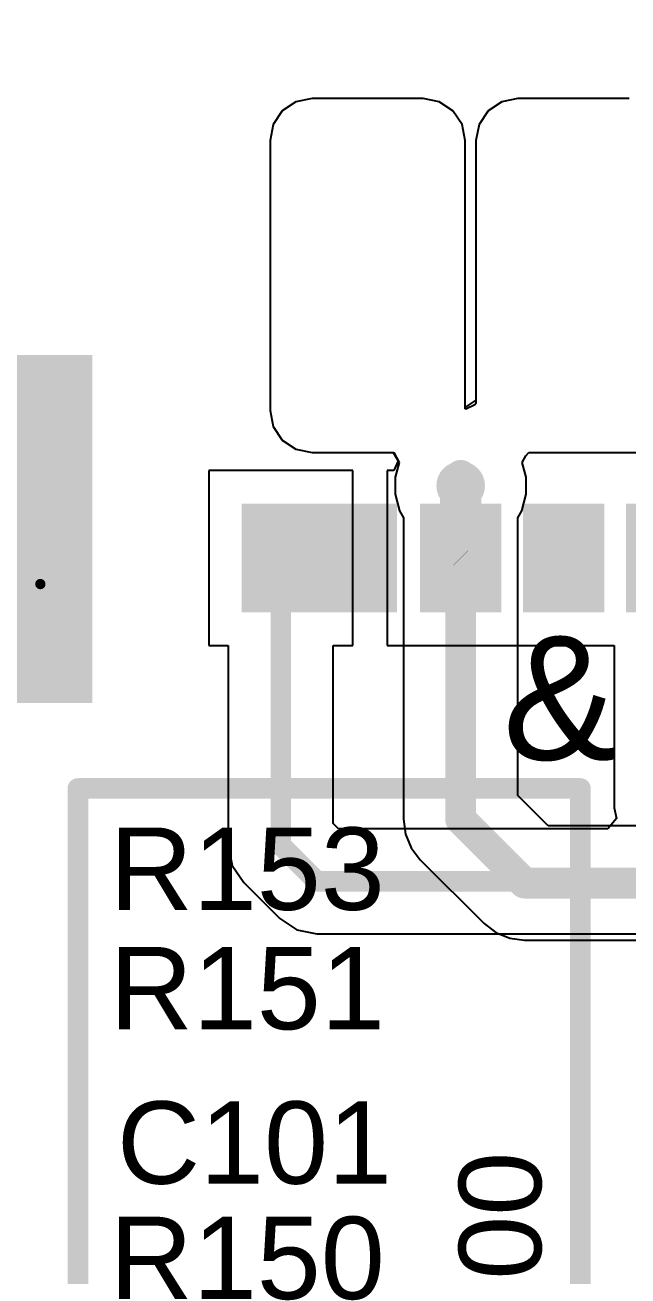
# Model space of a CAD drawing. Header units: millimetres. Extents: x 0 to 214, y 0 to 214.
# Drawn here: x 0.8 to 1.093, y 3.845 to 4.453 of the extents above; entities that cross this region are included whole.
import ezdxf

# ---------------------------------------------------------------- set-up
doc = ezdxf.new("R2010")
doc.units = ezdxf.units.MM
doc.header["$MEASUREMENT"] = 0
for name, color, linetype in [('BottomLayer', 5, 'Continuous'), ('BottomSolder', 6, 'Continuous'), ('PadHoleLayer', 156, 'Continuous'), ('TopLayer', 1, 'Continuous'), ('TopOverlay', 2, 'Continuous'), ('TopPaste', 8, 'Continuous'), ('TopSolder', 216, 'Continuous'), ('ViaHoleLayer', 16, 'Continuous')]:
    doc.layers.add(name, color=color, linetype=linetype)
doc.styles.add('Arial', font='', dxfattribs={"height": 0.2})
doc.styles.get('Arial').set_extended_font_data('Arial')

# ---------------------------------------------------------------- blocks, each defined once
blk = doc.blocks.new('XKNANO_113_161')
at = {"layer": 'BottomSolder'}
for points in [[(-0.20085, -0.21214), (-0.19285, -0.21214), (-0.19285, -0.22014), (-0.20085, -0.22014)], [(0.1338, -0.21214), (0.1418, -0.21214), (0.1418, -0.22014), (0.1338, -0.22014)]]:
    blk.add_hatch(color=6, dxfattribs=at).paths.add_polyline_path(points)
at = {"layer": 'PadHoleLayer'}
h = blk.add_hatch(color=156, dxfattribs=at)
edge = h.paths.add_edge_path()
edge.add_arc((-0.19685, -0.21614), 0.01476, 0, 360)
h = blk.add_hatch(color=156, dxfattribs=at)
edge = h.paths.add_edge_path()
edge.add_arc((0.1378, -0.21614), 0.01476, 0, 360)
at = {"layer": 'TopLayer'}
for points in [[(-0.20591, 0.2878), (-0.17441, 0.2878), (-0.17441, 0.24291), (-0.20591, 0.24291)], [(-0.15591, 0.2878), (-0.12441, 0.2878), (-0.12441, 0.24291), (-0.15591, 0.24291)], [(-0.10591, 0.2878), (-0.07441, 0.2878), (-0.07441, 0.24291), (-0.10591, 0.24291)], [(-0.05591, 0.2878), (-0.02441, 0.2878), (-0.02441, 0.24291), (-0.05591, 0.24291)], [(-0.00591, 0.2878), (0.02559, 0.2878), (0.02559, 0.24291), (-0.00591, 0.24291)], [(0.04484, 0.2878), (0.07484, 0.2878), (0.07484, 0.24291), (0.04484, 0.24291)], [(0.08224, 0.2878), (0.11224, 0.2878), (0.11224, 0.24291), (0.08224, 0.24291)], [(-0.26969, 0.24843), (-0.24213, 0.24843), (-0.24213, 0.16575), (-0.26969, 0.16575)], [(0.24213, 0.24843), (0.26969, 0.24843), (0.26969, 0.16575), (0.24213, 0.16575)], [(-0.26969, -0.22402), (-0.24213, -0.22402), (-0.24213, -0.30669), (-0.26969, -0.30669)], [(0.24213, -0.22402), (0.26969, -0.22402), (0.26969, -0.30669), (0.24213, -0.30669)]]:
    blk.add_hatch(color=1, dxfattribs=at).paths.add_polyline_path(points)
at = {"layer": 'TopPaste'}
for points in [[(-0.20591, 0.2878), (-0.17441, 0.2878), (-0.17441, 0.24291), (-0.20591, 0.24291)], [(-0.15591, 0.2878), (-0.12441, 0.2878), (-0.12441, 0.24291), (-0.15591, 0.24291)], [(-0.10591, 0.2878), (-0.07441, 0.2878), (-0.07441, 0.24291), (-0.10591, 0.24291)], [(-0.05591, 0.2878), (-0.02441, 0.2878), (-0.02441, 0.24291), (-0.05591, 0.24291)], [(-0.00591, 0.2878), (0.02559, 0.2878), (0.02559, 0.24291), (-0.00591, 0.24291)], [(0.04484, 0.2878), (0.07484, 0.2878), (0.07484, 0.24291), (0.04484, 0.24291)], [(0.08224, 0.2878), (0.11224, 0.2878), (0.11224, 0.24291), (0.08224, 0.24291)], [(-0.26969, 0.24843), (-0.24213, 0.24843), (-0.24213, 0.16575), (-0.26969, 0.16575)], [(0.24213, 0.24843), (0.26969, 0.24843), (0.26969, 0.16575), (0.24213, 0.16575)], [(-0.26969, -0.22402), (-0.24213, -0.22402), (-0.24213, -0.30669), (-0.26969, -0.30669)], [(0.24213, -0.22402), (0.26969, -0.22402), (0.26969, -0.30669), (0.24213, -0.30669)]]:
    blk.add_hatch(color=8, dxfattribs=at).paths.add_polyline_path(points)
at = {"layer": 'TopSolder'}
for points in [[(-0.20991, 0.2918), (-0.17041, 0.2918), (-0.17041, 0.23891), (-0.20991, 0.23891)], [(-0.15991, 0.2918), (-0.12041, 0.2918), (-0.12041, 0.23891), (-0.15991, 0.23891)], [(-0.10991, 0.2918), (-0.07041, 0.2918), (-0.07041, 0.23891), (-0.10991, 0.23891)], [(-0.05991, 0.2918), (-0.02041, 0.2918), (-0.02041, 0.23891), (-0.05991, 0.23891)], [(-0.00991, 0.2918), (0.02959, 0.2918), (0.02959, 0.23891), (-0.00991, 0.23891)], [(0.04084, 0.2918), (0.07884, 0.2918), (0.07884, 0.23891), (0.04084, 0.23891)], [(0.07824, 0.2918), (0.11624, 0.2918), (0.11624, 0.23891), (0.07824, 0.23891)], [(-0.27369, 0.25243), (-0.23813, 0.25243), (-0.23813, 0.16175), (-0.27369, 0.16175)], [(0.23813, 0.25243), (0.27369, 0.25243), (0.27369, 0.16175), (0.23813, 0.16175)], [(-0.20085, -0.21214), (-0.19285, -0.21214), (-0.19285, -0.22014), (-0.20085, -0.22014)], [(0.1338, -0.21214), (0.1418, -0.21214), (0.1418, -0.22014), (0.1338, -0.22014)], [(-0.27369, -0.22002), (-0.23813, -0.22002), (-0.23813, -0.31069), (-0.27369, -0.31069)], [(0.23813, -0.22002), (0.27369, -0.22002), (0.27369, -0.31069), (0.23813, -0.31069)]]:
    blk.add_hatch(color=216, dxfattribs=at).paths.add_polyline_path(points)
at = {"layer": 'TopOverlay'}
for points, const_width in [([(-0.26, 0.278), (-0.26, 0.258)], 0.005), ([(-0.215, 0.278), (-0.26, 0.278)], 0.005), ([(0.259, 0.278), (0.214, 0.278)], 0.005), ([(0.259, 0.278), (0.259, 0.258)], 0.005), ([(-0.173, -0.27), (-0.186, -0.283)], 0.01), ([(-0.166, -0.27), (-0.173, -0.27)], 0.01), ([(-0.186, -0.283), (-0.186, -0.303)], 0.01), ([(0.256, -0.313), (-0.257, -0.313)], 0.005)]:
    blk.add_lwpolyline(points, dxfattribs=dict(at, const_width=const_width))
for points, const_width in [([(-0.26125, 0.278, 1), (-0.25875, 0.278, 1)], 0.0025), ([(-0.26125, 0.278, 1), (-0.25875, 0.278, 1)], 0.0025), ([(-0.21625, 0.278, 1), (-0.21375, 0.278, 1)], 0.0025), ([(0.21275, 0.278, 1), (0.21525, 0.278, 1)], 0.0025), ([(0.25775, 0.278, 1), (0.26025, 0.278, 1)], 0.0025), ([(0.25775, 0.278, 1), (0.26025, 0.278, 1)], 0.0025), ([(-0.26125, 0.258, 1), (-0.25875, 0.258, 1)], 0.0025), ([(0.25775, 0.258, 1), (0.26025, 0.258, 1)], 0.0025), ([(-0.1755, -0.27, 1), (-0.1705, -0.27, 1)], 0.005), ([(-0.1755, -0.27, 1), (-0.1705, -0.27, 1)], 0.005), ([(-0.1685, -0.27, 1), (-0.1635, -0.27, 1)], 0.005), ([(-0.1885, -0.283, 1), (-0.1835, -0.283, 1)], 0.005), ([(-0.1885, -0.283, 1), (-0.1835, -0.283, 1)], 0.005), ([(-0.1885, -0.303, 1), (-0.1835, -0.303, 1)], 0.005), ([(-0.25825, -0.313, 1), (-0.25575, -0.313, 1)], 0.0025), ([(0.25475, -0.313, 1), (0.25725, -0.313, 1)], 0.0025)]:
    blk.add_lwpolyline(points, format="xyb", close=True, dxfattribs=dict(at, const_width=const_width))
blk.add_text('Board Edge', height=0.03, rotation=180, dxfattribs=at).set_placement((0.14097, -0.26019))

msp = doc.modelspace()

# ---------------------------------------------------------------- hatches: boundary and pattern name
at = {"layer": 'BottomLayer'}
h = msp.add_hatch(color=5, dxfattribs=at)
edge = h.paths.add_edge_path()
edge.add_arc((1.01187, 4.22903), 0.01181, 0, 360)
at = {"layer": 'BottomSolder'}
h = msp.add_hatch(color=6, dxfattribs=at)
edge = h.paths.add_edge_path()
edge.add_arc((1.01187, 4.22903), 0.00591, 0, 360)
at = {"layer": 'TopLayer'}
msp.add_hatch(color=1, dxfattribs=at).paths.add_polyline_path([(0.628, 4.12358), (0.833, 4.12358), (0.833, 4.2925), (0.628, 4.2925)])
h = msp.add_hatch(color=1, dxfattribs=at)
edge = h.paths.add_edge_path()
edge.add_arc((1.01187, 4.22903), 0.01181, 0, 360)
at = {"layer": 'TopSolder'}
h = msp.add_hatch(color=216, dxfattribs=at)
edge = h.paths.add_edge_path()
edge.add_arc((1.01187, 4.22903), 0.00591, 0, 360)
at = {"layer": 'ViaHoleLayer'}
h = msp.add_hatch(color=16, dxfattribs=at)
edge = h.paths.add_edge_path()
edge.add_arc((1.01187, 4.22903), 0.00591, 0, 360)

# ---------------------------------------------------------------- linework, layer by layer
at = {"layer": 'BottomLayer'}
for p, q in [((0.93968, 4.417), (0.93188, 4.41545)), ((0.99368, 4.417), (0.93968, 4.417)), ((1.00148, 4.41545), (0.99368, 4.417)), ((1.03968, 4.417), (1.03188, 4.41545)), ((1.09368, 4.417), (1.03968, 4.417)), ((0.92526, 4.41103), (0.92084, 4.40441)), ((0.93188, 4.41545), (0.92526, 4.41103)), ((1.0081, 4.41103), (1.00148, 4.41545)), ((1.01252, 4.40441), (1.0081, 4.41103)), ((1.02526, 4.41103), (1.02084, 4.40441)), ((1.03188, 4.41545), (1.02526, 4.41103)), ((0.92084, 4.40441), (0.91929, 4.39661)), ((1.01407, 4.39661), (1.01252, 4.40441)), ((1.02084, 4.40441), (1.01929, 4.39661)), ((0.91929, 4.39661), (0.91929, 4.26561)), ((1.01407, 4.26753), (1.01407, 4.39661)), ((1.01929, 4.39661), (1.01929, 4.27057)), ((1.01929, 4.27057), (1.01435, 4.2674)), ((0.91929, 4.26561), (0.92084, 4.25781)), ((1.01435, 4.2674), (1.01407, 4.26753)), ((0.92084, 4.25781), (0.92526, 4.25119)), ((0.92526, 4.25119), (0.93188, 4.24677)), ((0.93188, 4.24677), (0.93968, 4.24522)), ((0.93968, 4.24522), (0.9794, 4.24522)), ((0.9794, 4.24522), (0.98193, 4.24022)), ((0.98193, 4.24022), (0.98006, 4.23322)), ((1.0418, 4.24022), (1.04345, 4.24346)), ((1.04368, 4.23322), (1.0418, 4.24022)), ((1.04345, 4.24346), (1.04503, 4.24522)), ((1.04503, 4.24522), (1.19368, 4.24522)), ((0.98006, 4.23322), (0.98006, 4.22485)), ((1.04368, 4.22485), (1.04368, 4.23322)), ((0.98006, 4.22485), (0.98222, 4.21676)), ((1.04151, 4.21676), (1.04368, 4.22485)), ((0.98222, 4.21676), (0.98413, 4.21345)), ((1.0396, 4.21345), (1.04151, 4.21676)), ((0.98413, 4.21345), (0.98413, 4.06703)), ((1.0396, 4.07852), (1.0396, 4.21345)), ((1.05434, 4.06379), (1.0396, 4.07852)), ((0.98413, 4.06703), (0.98508, 4.05986)), ((0.98508, 4.05986), (0.98785, 4.05317)), ((1.26857, 4.06379), (1.05434, 4.06379)), ((0.98785, 4.05317), (0.99225, 4.04742)), ((0.99225, 4.04742), (1.02324, 4.01644)), ((1.02324, 4.01644), (1.02898, 4.01203)), ((1.02898, 4.01203), (1.03567, 4.00926)), ((1.03567, 4.00926), (1.04285, 4.00831)), ((1.04285, 4.00831), (1.25866, 4.00831))]:
    msp.add_line(p, q, dxfattribs=at)
at = {"layer": 'BottomLayer', "const_width": 0.015}
for points in [[(1.01187, 4.22903), (1.01187, 4.23403)], [(1.01187, 4.06703), (1.01187, 4.22903)], [(1.01187, 4.06703), (1.04285, 4.03605)], [(1.04285, 4.03605), (1.28415, 4.03605)]]:
    msp.add_lwpolyline(points, dxfattribs=at)
at = {"layer": 'BottomLayer', "const_width": 0.0075}
for points in [[(1.00812, 4.23403, 1), (1.01562, 4.23403, 1)], [(1.00812, 4.22903, 1), (1.01562, 4.22903, 1)], [(1.00812, 4.22903, 1), (1.01562, 4.22903, 1)], [(1.00812, 4.06703, 1), (1.01562, 4.06703, 1)], [(1.00812, 4.06703, 1), (1.01562, 4.06703, 1)], [(1.0391, 4.03605, 1), (1.0466, 4.03605, 1)], [(1.0391, 4.03605, 1), (1.0466, 4.03605, 1)]]:
    msp.add_lwpolyline(points, format="xyb", close=True, dxfattribs=at)
at = {"layer": 'TopLayer'}
for p, q in [((0.93968, 4.417), (0.93188, 4.41545)), ((0.99368, 4.417), (0.93968, 4.417)), ((1.00148, 4.41545), (0.99368, 4.417)), ((1.03968, 4.417), (1.03188, 4.41545)), ((1.09368, 4.417), (1.03968, 4.417)), ((0.92526, 4.41103), (0.92084, 4.40441)), ((0.93188, 4.41545), (0.92526, 4.41103)), ((1.0081, 4.41103), (1.00148, 4.41545)), ((1.01252, 4.40441), (1.0081, 4.41103)), ((1.02526, 4.41103), (1.02084, 4.40441)), ((1.03188, 4.41545), (1.02526, 4.41103)), ((0.92084, 4.40441), (0.91929, 4.39661)), ((1.01407, 4.39661), (1.01252, 4.40441)), ((1.02084, 4.40441), (1.01929, 4.39661)), ((0.91929, 4.39661), (0.91929, 4.26561)), ((1.01407, 4.26642), (1.01407, 4.39661)), ((1.01929, 4.39661), (1.01929, 4.26899)), ((0.91929, 4.26561), (0.92084, 4.25781)), ((1.01429, 4.26625), (1.01407, 4.26642)), ((1.01868, 4.26823), (1.01429, 4.26625)), ((1.01929, 4.26899), (1.01868, 4.26823)), ((0.92084, 4.25781), (0.92526, 4.25119)), ((0.92526, 4.25119), (0.93188, 4.24677)), ((0.93188, 4.24677), (0.93968, 4.24522)), ((0.93968, 4.24522), (0.97912, 4.24522)), ((0.97912, 4.24522), (0.98148, 4.24108)), ((0.98148, 4.24108), (0.97935, 4.23634)), ((0.95953, 4.23634), (0.88953, 4.23634)), ((0.88953, 4.23634), (0.88953, 4.15146)), ((0.95953, 4.15146), (0.95953, 4.23634)), ((0.97935, 4.23634), (0.97618, 4.23634)), ((0.97618, 4.23634), (0.97618, 4.15146)), ((0.88953, 4.15146), (0.89904, 4.15146)), ((0.89904, 4.15146), (0.89904, 4.05437)), ((0.95002, 4.06493), (0.95002, 4.15146)), ((0.95002, 4.15146), (0.95953, 4.15146)), ((0.97618, 4.15146), (1.08644, 4.15146)), ((1.08644, 4.15146), (1.08644, 4.07265)), ((1.08644, 4.07265), (1.0875, 4.06734)), ((0.95261, 4.06234), (0.95002, 4.06493)), ((1.0875, 4.06734), (1.0834, 4.06234)), ((1.0834, 4.06234), (0.95261, 4.06234)), ((0.89904, 4.05437), (0.90098, 4.04462)), ((0.90098, 4.04462), (0.90651, 4.03635)), ((0.90651, 4.03635), (0.92403, 4.01882)), ((0.92403, 4.01882), (0.9323, 4.0133)), ((0.9323, 4.0133), (0.94206, 4.01136)), ((0.94206, 4.01136), (1.1774, 4.01136))]:
    msp.add_line(p, q, dxfattribs=at)
for points, const_width in [([(1.01187, 4.19396), (1.01187, 4.22903)], 0.02), ([(0.92453, 4.05437), (0.92453, 4.1939)], 0.01), ([(1.01187, 4.19396), (1.01193, 4.1939)], 0.01), ([(0.92453, 4.05437), (0.94206, 4.03685)], 0.01), ([(0.94206, 4.03685), (1.20528, 4.03685)], 0.01)]:
    msp.add_lwpolyline(points, dxfattribs=dict(at, const_width=const_width))
for points, const_width in [([(1.00687, 4.22903, 1), (1.01687, 4.22903, 1)], 0.01), ([(1.00687, 4.19396, 1), (1.01687, 4.19396, 1)], 0.01), ([(0.92203, 4.1939, 1), (0.92703, 4.1939, 1)], 0.005), ([(1.00937, 4.19396, 1), (1.01437, 4.19396, 1)], 0.005), ([(1.00943, 4.1939, 1), (1.01443, 4.1939, 1)], 0.005), ([(0.92203, 4.05437, 1), (0.92703, 4.05437, 1)], 0.005), ([(0.92203, 4.05437, 1), (0.92703, 4.05437, 1)], 0.005), ([(0.93956, 4.03685, 1), (0.94456, 4.03685, 1)], 0.005), ([(0.93956, 4.03685, 1), (0.94456, 4.03685, 1)], 0.005)]:
    msp.add_lwpolyline(points, format="xyb", close=True, dxfattribs=dict(at, const_width=const_width))
at = {"layer": 'TopOverlay', "const_width": 0.01}
for points in [[(0.826, 4.082), (1.07, 4.082)], [(0.826, 3.598), (0.826, 4.082)], [(1.07, 3.598), (1.07, 4.082)]]:
    msp.add_lwpolyline(points, dxfattribs=at)
at = {"layer": 'TopOverlay', "const_width": 0.005}
for points in [[(0.8235, 4.082, 1), (0.8285, 4.082, 1)], [(0.8235, 4.082, 1), (0.8285, 4.082, 1)], [(1.0675, 4.082, 1), (1.0725, 4.082, 1)], [(1.0675, 4.082, 1), (1.0725, 4.082, 1)]]:
    msp.add_lwpolyline(points, format="xyb", close=True, dxfattribs=at)

# ---------------------------------------------------------------- block references
at = {"rotation": 180}
msp.add_blockref('XKNANO_113_161', (1.02177, 4.45925), dxfattribs=at)

# ---------------------------------------------------------------- texts
at = {"layer": 'TopOverlay', "style": 'Arial'}
for s, height, p in [('&', 0.06, (1.03225, 4.09596)), ('R153', 0.04, (0.84145, 4.02304)), ('R151', 0.04, (0.84145, 3.96504)), ('C101', 0.04, (0.84496, 3.89004)), ('R150', 0.04, (0.84145, 3.83404))]:
    msp.add_text(s, height=height, dxfattribs=at).set_placement(p)
msp.add_text('C100', height=0.04, rotation=90, dxfattribs=at).set_placement((1.05099, 3.77202))

doc.saveas('drawing.dxf')
